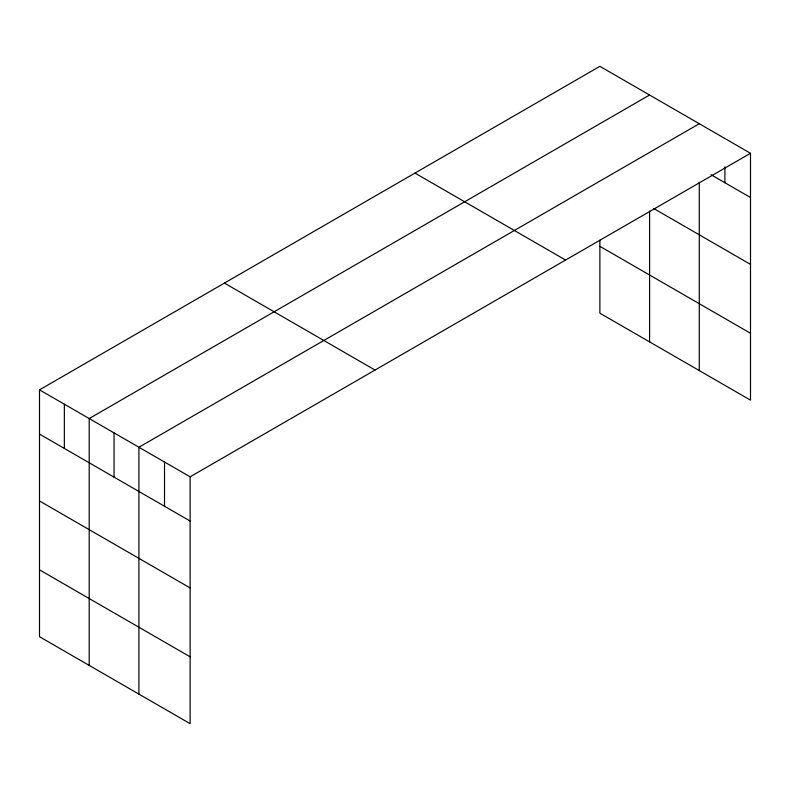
<?xml version="1.0" encoding="UTF-8"?>
<svg xmlns="http://www.w3.org/2000/svg" width="790" height="790" viewBox="0 0 790 790"><rect width="100%" height="100%" fill="white"/><g stroke="black" fill="none" stroke-linecap="round" stroke-linejoin="round"><path stroke-width="1.19" d="M699.288 182.283L699.288 370.579M39.5 389.855L190.123 476.814L190.123 723.67L39.5 636.71L39.5 389.855L599.877 66.33L750.5 153.29L750.5 400.145L599.877 313.186L599.877 240.16M649.587 95.017L89.201 418.552L89.201 665.407M699.288 123.714L138.912 447.249L138.912 694.104M190.123 476.814L750.5 153.29M711.03 174.728L750.5 197.52M653.725 208.511L750.5 264.383M599.877 246.312L750.5 333.271M414.957 173.089L565.571 260.048M224.429 283.096L375.043 370.056M39.5 434.085L190.123 521.044M39.5 500.959L190.123 587.918M39.5 569.847L190.123 656.806M724.894 166.759L724.894 182.737M649.587 211.039L649.587 341.882M164.518 462.031L164.518 506.262M114.056 432.9L114.056 477.13M64.355 404.204L64.355 448.434"/></g></svg>
